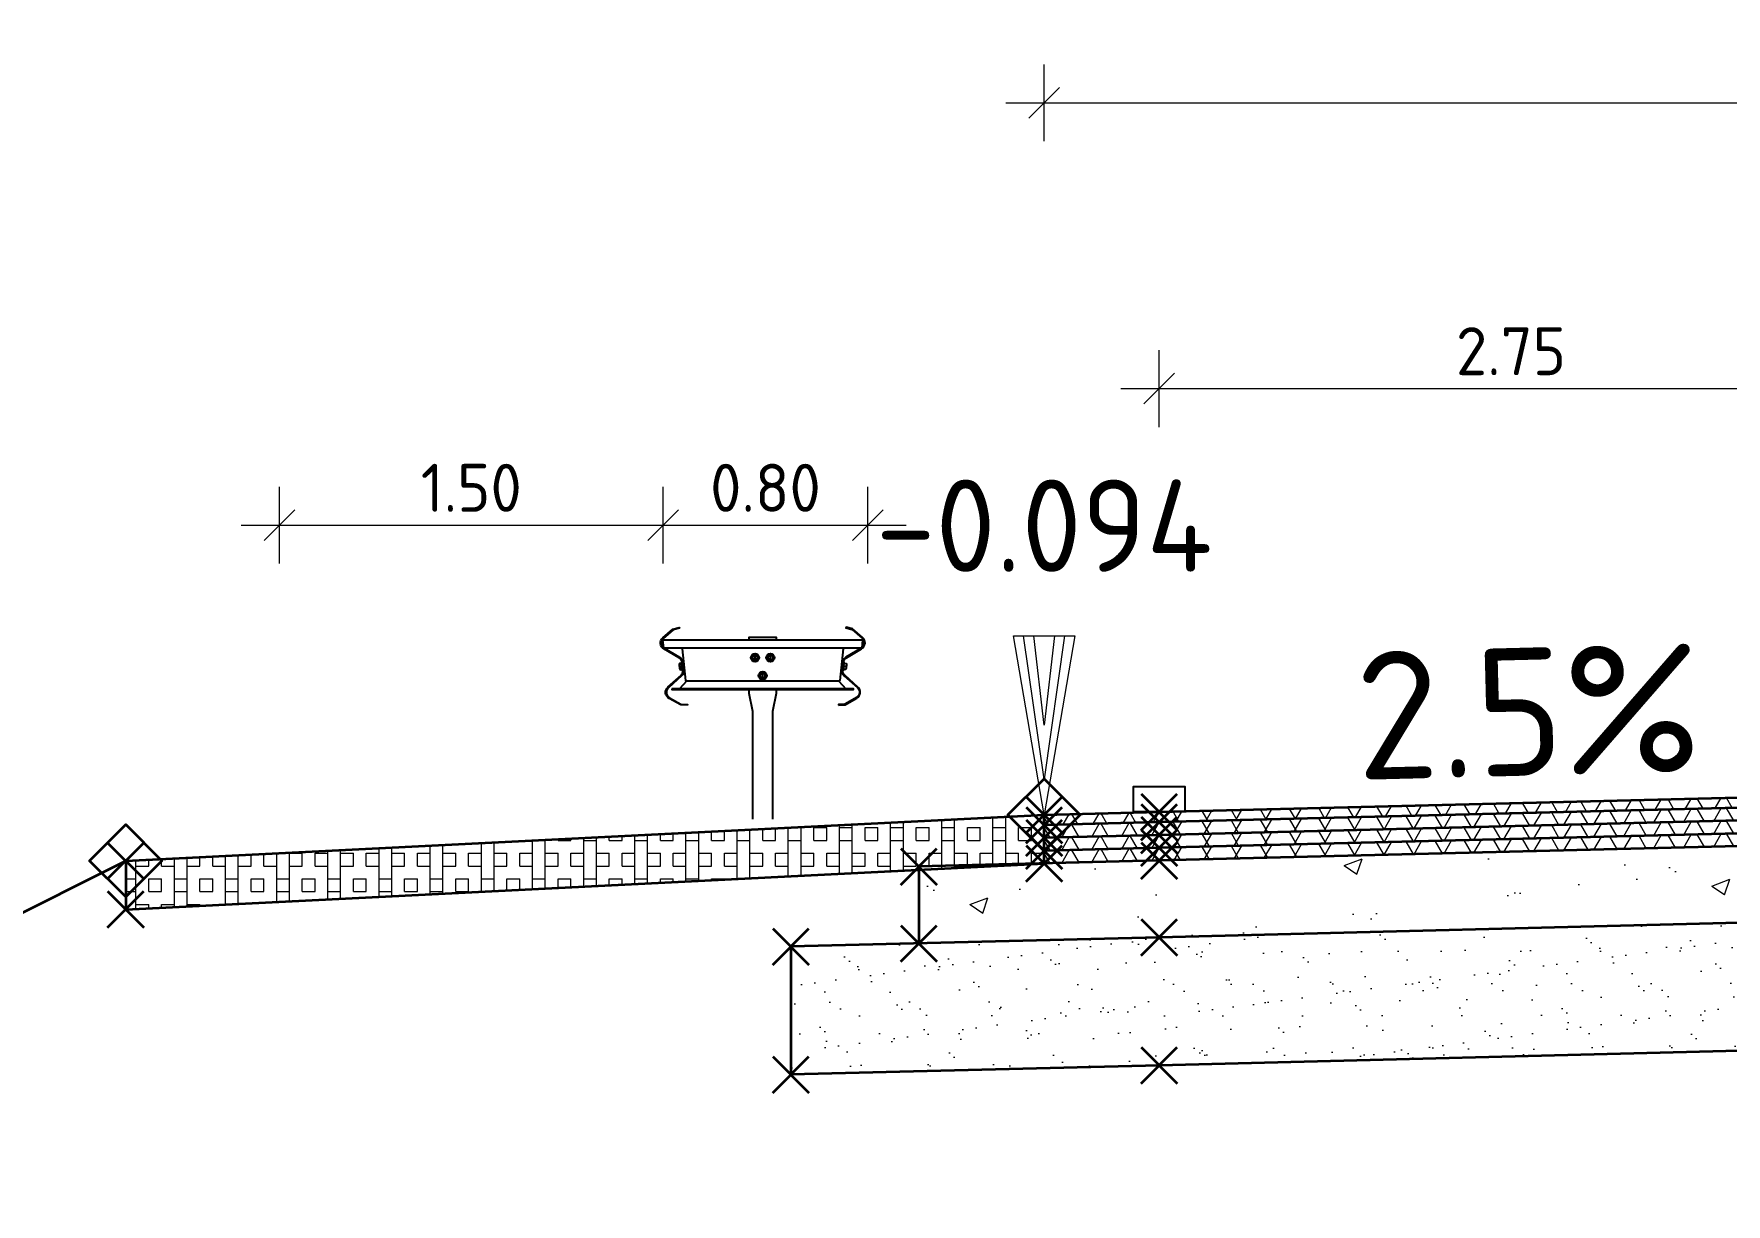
# Model space of a CAD drawing. Extents: x 85476 to 87050, y 436805 to 437377.
# Drawn here: x 86807.34 to 86813.96, y 436878.39 to 436882.97 of the extents above; entities that cross this region are included whole.
import ezdxf

# ---------------------------------------------------------------- set-up
doc = ezdxf.new("R2010")
doc.units = 0
doc.linetypes.add('CENTRE', pattern=[50, 31.25, -6.25, 6.25, -6.25])
doc.layers.add('C3D-ASSEMBLY_LINK', color=7, linetype='Continuous', lineweight=35, plot=False)
doc.layers.add('C3D-ASSEMBLY_MARKER', color=7, linetype='Continuous', lineweight=35, plot=False)
for name, color, linetype, lineweight in [('N-WE-BV-GELEIDECONSTRUCTIE_GELEIDERAIL-SD', 210, 'Continuous', 25), ('N-WE-VH-KANTVERHARDING-T18', 7, 'Continuous', 18), ('N-WE-VH-VERHARDING_ASFALT_DEKLAAG-A', 252, 'Continuous', 18), ('N-WE-VH-VERHARDING_ASFALT_ONDERLAAG-A', 252, 'Continuous', 18), ('N-WE-VH-VERHARDING_ASFALT_TUSSENLAAG-A', 252, 'Continuous', 18), ('N-WE-VH-VERHARDING_FUNDERING_GRANULAAT-A', 252, 'Continuous', 18), ('N-WE-VH-VERHARDING_FUNDERING_ZAND-A', 252, 'Continuous', 18), ('N-WE-VH-VERHARDING_GRASBETONSTEEN-A', 72, 'Continuous', 18), ('N-WE-VW-MARKERING-SD', 7, 'Continuous', 25), ('X-XX-AL-T25', 7, 'Continuous', 25)]:
    doc.layers.add(name, color=color, linetype=linetype, lineweight=lineweight)
doc.styles.add('NLCS-ISO', font='NLCS-ISO.ttf')
doc.styles.add('NLCS-ISO Standaard', font='NLCS-ISO.ttf')
doc.dimstyles.new('NLCS-T25-Pijl', dxfattribs={"dimtxt": 2.5, "dimasz": 1.6, "dimexe": 2, "dimexo": 0, "dimgap": 0.7, "dimtad": 1, "dimlfac": -1, "dimzin": 0, "dimdsep": 46, "dimtxsty": 'NLCS-ISO Standaard', "dimblk": 'Pijl', "dimcen": 0, "dimdle": 2, "dimclrd": 256, "dimclre": 256, "dimclrt": 256, "dimazin": 0, "dimtfac": 1, "dimtofl": 0, "dimtmove": 0, "dimatfit": 3, "dimldrblk": 'Pijl', "dimfxl": 2, "dimfxlon": 1, "dimtolj": 1, "dimtzin": 0, "dimlwd": 18, "dimlwe": 18, "dimarcsym": 0})

# ---------------------------------------------------------------- blocks, each defined once
blk = doc.blocks.new('_Oblique')
at = {"color": 0, "linetype": 'ByBlock', "lineweight": -2}
blk.add_line((-0.5, -0.5), (0.5, 0.5), dxfattribs=at)
blk = doc.blocks.new('*D6')
at = {"lineweight": 18, "transparency": 16777216}
for p, q in [((86811.744, 436881.4315), (86811.744, 436881.7315)), ((86814.494, 436881.4315), (86814.494, 436881.7315)), ((86811.594, 436881.5815), (86814.644, 436881.5815))]:
    blk.add_line(p, q, dxfattribs=at)
at = {"layer": 'Defpoints', "color": 0, "transparency": 16777216}
for p in [(86814.494, 436881.5815), (86814.494, 436880.0378), (86811.744, 436879.9653)]:
    blk.add_point(p, dxfattribs=at)
at = {"lineweight": 18, "transparency": 16777216, "xscale": 0.12, "yscale": 0.12, "zscale": 0.12, "rotation": 180}
blk.add_blockref('_Oblique', (86811.744, 436881.5815), dxfattribs=at)
at = {"lineweight": 18, "transparency": 16777216, "xscale": 0.12, "yscale": 0.12, "zscale": 0.12}
blk.add_blockref('_Oblique', (86814.494, 436881.5815), dxfattribs=at)
at = {"transparency": 16777216, "insert": (86813.119, 436881.7278), "char_height": 0.1875, "attachment_point": 5, "style": 'NLCS-ISO Standaard'}
blk.add_mtext('\\A1;2.75', dxfattribs=at)
blk = doc.blocks.new('Pijl')
h = blk.add_hatch(color=256)
h.paths.add_polyline_path([(0, 0), (-1.75, 0.352), (-1.75, 0)])
h.paths.add_polyline_path([(-1.75, 0), (-1.75, -0.352), (0, 0)])
for p, q in [((-1.902, 0), (0, 0)), ((0, 0), (-1.75, 0.352)), ((-1.75, 0.352), (-1.75, -0.352)), ((0, 0), (-1.75, -0.352))]:
    blk.add_line(p, q)
blk = doc.blocks.new('*D9')
at = {"lineweight": 18, "transparency": 16777216}
for p, q in [((86811.294, 436882.5485), (86811.294, 436882.8485)), ((86818.794, 436882.5485), (86818.794, 436882.8485)), ((86811.144, 436882.6985), (86818.944, 436882.6985))]:
    blk.add_line(p, q, dxfattribs=at)
at = {"layer": 'Defpoints', "color": 0, "transparency": 16777216}
for p in [(86818.794, 436882.6985), (86811.294, 436879.916), (86818.794, 436879.916)]:
    blk.add_point(p, dxfattribs=at)
at = {"lineweight": 18, "transparency": 16777216, "xscale": 0.12, "yscale": 0.12, "zscale": 0.12, "rotation": 180}
blk.add_blockref('_Oblique', (86811.294, 436882.6985), dxfattribs=at)
at = {"lineweight": 18, "transparency": 16777216, "xscale": 0.12, "yscale": 0.12, "zscale": 0.12}
blk.add_blockref('_Oblique', (86818.794, 436882.6985), dxfattribs=at)
at = {"transparency": 16777216, "insert": (86815.044, 436882.8447), "char_height": 0.1875, "attachment_point": 5, "style": 'NLCS-ISO Standaard'}
blk.add_mtext('\\A1;7.50', dxfattribs=at)
blk = doc.blocks.new('*D12')
at = {"lineweight": 18, "transparency": 16777216}
for p, q in [((86809.8048, 436880.8978), (86809.8048, 436881.1978)), ((86810.6048, 436880.8978), (86810.6048, 436881.1978)), ((86809.6548, 436881.0478), (86810.7548, 436881.0478))]:
    blk.add_line(p, q, dxfattribs=at)
at = {"layer": 'Defpoints', "color": 0, "transparency": 16777216}
for p in [(86810.6048, 436881.0478), (86809.8048, 436880.6037), (86810.6048, 436880.6037)]:
    blk.add_point(p, dxfattribs=at)
at = {"lineweight": 18, "transparency": 16777216, "xscale": 0.12, "yscale": 0.12, "zscale": 0.12, "rotation": 180}
blk.add_blockref('_Oblique', (86809.8048, 436881.0478), dxfattribs=at)
at = {"lineweight": 18, "transparency": 16777216, "xscale": 0.12, "yscale": 0.12, "zscale": 0.12}
blk.add_blockref('_Oblique', (86810.6048, 436881.0478), dxfattribs=at)
at = {"transparency": 16777216, "insert": (86810.2048, 436881.194), "char_height": 0.1875, "attachment_point": 5, "style": 'NLCS-ISO Standaard'}
blk.add_mtext('\\A1;0.80', dxfattribs=at)
blk = doc.blocks.new('*D13')
at = {"lineweight": 18, "transparency": 16777216}
for p, q in [((86808.3048, 436880.8978), (86808.3048, 436881.1978)), ((86809.8048, 436880.8978), (86809.8048, 436881.1978)), ((86808.1548, 436881.0478), (86809.9548, 436881.0478))]:
    blk.add_line(p, q, dxfattribs=at)
at = {"layer": 'Defpoints', "color": 0, "transparency": 16777216}
for p in [(86809.8048, 436881.0478), (86808.3048, 436880.6037), (86809.8048, 436880.6037)]:
    blk.add_point(p, dxfattribs=at)
at = {"lineweight": 18, "transparency": 16777216, "xscale": 0.12, "yscale": 0.12, "zscale": 0.12, "rotation": 180}
blk.add_blockref('_Oblique', (86808.3048, 436881.0478), dxfattribs=at)
at = {"lineweight": 18, "transparency": 16777216, "xscale": 0.12, "yscale": 0.12, "zscale": 0.12}
blk.add_blockref('_Oblique', (86809.8048, 436881.0478), dxfattribs=at)
at = {"transparency": 16777216, "insert": (86809.0548, 436881.194), "char_height": 0.1875, "attachment_point": 5, "style": 'NLCS-ISO Standaard'}
blk.add_mtext('\\A1;1.50', dxfattribs=at)
blk = doc.blocks.new('SBV-GELEIDERAIL_80-SO')
at = {"linetype": 'CENTRE'}
blk.add_line((-0.3666, 0.701), (-0.2578, 0.701), dxfattribs=at)
for p, q in [((-0.0919, 0.701), (0.1002, 0.701)), ((-0.036, 0.631), (-0.042, 0.631)), ((-0.033, 0.631), (-0.027, 0.631)), ((-0.03, 0.637), (-0.03, 0.643)), ((-0.03, 0.628), (-0.03, 0.634)), ((-0.03, 0.625), (-0.03, 0.619)), ((-0.024, 0.631), (-0.018, 0.631)), ((0.027, 0.631), (0.033, 0.631)), ((0.03, 0.637), (0.03, 0.643)), ((0.03, 0.628), (0.03, 0.634)), ((0.03, 0.625), (0.03, 0.619)), ((0.036, 0.631), (0.042, 0.631)), ((0.042, 0.631), (0.036, 0.631)), ((0.2982, 0.539), (-0.2985, 0.539)), ((-0.006, 0.561), (-0.012, 0.561)), ((-0.003, 0.561), (0.003, 0.561)), ((0, 0.567), (0, 0.573)), ((0, 0.558), (0, 0.564)), ((0, 0.555), (0, 0.549)), ((0.006, 0.561), (0.012, 0.561))]:
    blk.add_line(p, q)
at = {"linetype": 'Continuous'}
for p, q in [((-0.3267, 0.6025), (-0.3254, 0.5895)), ((-0.3241, 0.5962), (-0.3161, 0.597)), ((-0.042, 0.631), (-0.036, 0.631)), ((-0.036, 0.631), (-0.042, 0.631)), ((-0.033, 0.631), (-0.027, 0.631)), ((-0.03, 0.637), (-0.03, 0.643)), ((-0.03, 0.628), (-0.03, 0.634)), ((-0.03, 0.625), (-0.03, 0.619)), ((0.024, 0.631), (0.018, 0.631)), ((0.027, 0.631), (0.033, 0.631)), ((0.03, 0.637), (0.03, 0.643)), ((0.03, 0.628), (0.03, 0.634)), ((0.03, 0.625), (0.03, 0.619)), ((0.036, 0.631), (0.042, 0.631)), ((0.3248, 0.5966), (0.3168, 0.5974)), ((0.3275, 0.6029), (0.3261, 0.5899)), ((-0.006, 0.561), (-0.012, 0.561)), ((-0.003, 0.561), (0.003, 0.561)), ((0, 0.567), (0, 0.573)), ((0, 0.558), (0, 0.564)), ((0, 0.555), (0, 0.549)), ((0.006, 0.561), (0.012, 0.561))]:
    blk.add_line(p, q, dxfattribs=at)
for points in [[(-0.2946, 0.4455), (-0.3204, 0.4468), (-0.3659, 0.4721, -0.514108), (-0.3708, 0.5157), (-0.3194, 0.5621, 0.239861), (-0.3116, 0.5824), (-0.3147, 0.6123, 0.239861), (-0.3265, 0.6305), (-0.3865, 0.6652, -0.514108), (-0.3907, 0.7089), (-0.3516, 0.7431), (-0.3266, 0.7497), (-0.3258, 0.7468), (-0.3501, 0.7404), (-0.3888, 0.7067, 0.514108), (-0.385, 0.6678), (-0.325, 0.6331, -0.239861), (-0.3117, 0.6126), (-0.3086, 0.5827, -0.239861), (-0.3173, 0.5599), (-0.3688, 0.5135, 0.514108), (-0.3644, 0.4747), (-0.3196, 0.4497), (-0.2945, 0.4485)], [(0.2966, 0.4458), (0.3224, 0.4473), (0.3676, 0.473, 0.514108), (0.3722, 0.5166), (0.3204, 0.5626, -0.239861), (0.3124, 0.5829), (0.3153, 0.6127, -0.239861), (0.327, 0.6311), (0.3867, 0.6663, 0.514108), (0.3906, 0.71), (0.3512, 0.7439), (0.3261, 0.7503), (0.3254, 0.7474), (0.3497, 0.7412), (0.3886, 0.7077, -0.514108), (0.3852, 0.6688), (0.3255, 0.6337, 0.239861), (0.3123, 0.613), (0.3094, 0.5832, 0.239861), (0.3184, 0.5604), (0.3702, 0.5144, -0.514108), (0.3661, 0.4756), (0.3215, 0.4502), (0.2964, 0.4488)]]:
    blk.add_lwpolyline(points, format="xyb", close=True)
for points in [[(0.39, 0.701), (0.387, 0.669), (-0.387, 0.669), (-0.39, 0.701)], [(-0.355, 0.51), (-0.355, 0.507), (0.355, 0.507), (0.355, 0.51)]]:
    blk.add_lwpolyline(points, close=True)
for points in [[(-0.3115, 0.669, -0.414214), (-0.3145, 0.666), (-0.3015, 0.542, -0.414214), (-0.2985, 0.539), (-0.3252, 0.51)], [(0.3115, 0.669, 0.414214), (0.3145, 0.666), (0.3015, 0.542, 0.445229), (0.2982, 0.539), (0.3252, 0.51)]]:
    blk.add_lwpolyline(points, format="xyb")
for points in [[(-0.0525, 0.701), (-0.0525, 0.711), (0.0525, 0.711), (0.0525, 0.701)], [(-0.0382, 0), (-0.038, 0.001), (-0.038, 0.421), (-0.0525, 0.491), (-0.0525, 0.51)], [(0.0525, 0.51), (0.0525, 0.491), (0.038, 0.421), (0.038, 0.001), (0.0382, 0)]]:
    blk.add_lwpolyline(points, dxfattribs=at)
for points in [[(-0.3174, 0.609), (-0.3253, 0.6081, 0.335562), (-0.3241, 0.5962, 0.335562), (-0.3228, 0.5843), (-0.3149, 0.5851), (-0.3174, 0.609)], [(0.3181, 0.6094), (0.3261, 0.6086, -0.335562), (0.3248, 0.5966, -0.335562), (0.3236, 0.5847), (0.3156, 0.5855), (0.3181, 0.6094)]]:
    blk.add_lwpolyline(points, format="xyb", dxfattribs=at)
for points in [[(-0.3148, 0.6133), (-0.3115, 0.5814), (-0.3144, 0.5811), (-0.3178, 0.6129)], [(-0.0369, 0.643), (-0.0438, 0.631), (-0.0369, 0.619), (-0.0231, 0.619), (-0.0161, 0.631), (-0.0231, 0.643)], [(0.0231, 0.643), (0.0162, 0.631), (0.0231, 0.619), (0.0369, 0.619), (0.0439, 0.631), (0.0369, 0.643)], [(0.3155, 0.6137), (0.3122, 0.5819), (0.3152, 0.5816), (0.3185, 0.6134)], [(-0.0069, 0.573), (-0.0138, 0.561), (-0.0069, 0.549), (0.0069, 0.549), (0.0139, 0.561), (0.0069, 0.573)]]:
    blk.add_lwpolyline(points, close=True, dxfattribs=at)
for centre, radius in [((-0.03, 0.631), 0.016), ((-0.03, 0.631), 0.009), ((0.03, 0.631), 0.016), ((0.03, 0.631), 0.009), ((0, 0.561), 0.016), ((0, 0.561), 0.009)]:
    blk.add_circle(centre, radius, dxfattribs=at)
blk = doc.blocks.new('SVW-MARKERING_020-SO')
blk.add_lwpolyline([(-0.1, 0), (-0.1, 0.1), (0.1, 0.1), (0.1, 0)], close=True)
blk = doc.blocks.new('SVH-KANTVERHARDING-SOD')
at = {"color": 0}
for p, q in [((-0.6, 3.5), (0.6, 3.5)), ((0, 0), (-0.6, 3.5)), ((-0.4, 3.5), (0.4, 3.5)), ((0, 0.7), (-0.4, 3.5)), ((-0.2, 3.5), (0.2, 3.5)), ((0, 1.75), (-0.2, 3.5)), ((0.6, 3.5), (0, 0)), ((0.4, 3.5), (0, 0.7)), ((0.2, 3.5), (0, 1.75))]:
    blk.add_line(p, q, dxfattribs=at)

msp = doc.modelspace()

# ---------------------------------------------------------------- hatches: boundary and pattern name
at = {"layer": 'N-WE-VH-VERHARDING_ASFALT_DEKLAAG-A', "linetype": 'Continuous', "lineweight": 18}
h = msp.add_hatch(dxfattribs=at)
h.set_pattern_fill('AVH-ASFALT', color=252, scale=0.1, style=0, pattern_type=2)
h.set_pattern_definition([(60, (86814.64398, 436879.99966), (-0.0866025, 0.05), []), (120, (86814.64398, 436879.99966), (-0.0866025, -0.05), [])])
h.paths.add_polyline_path([(86814.644, 436879.9997), (86811.744, 436879.9272), (86811.744, 436879.8871), (86814.644, 436879.9596)])
h = msp.add_hatch(dxfattribs=at)
h.set_pattern_fill('AVH-ASFALT', color=252, scale=0.1, style=0, pattern_type=2)
h.set_pattern_definition([(60, (86811.74398, 436879.92716), (-0.086603, 0.05), []), (120, (86811.74398, 436879.92716), (-0.086603, -0.05), [])])
h.paths.add_polyline_path([(86811.744, 436879.9272), (86811.294, 436879.9159), (86811.294, 436879.8759), (86811.744, 436879.8871)])
at = {"layer": 'N-WE-VH-VERHARDING_ASFALT_ONDERLAAG-A', "linetype": 'Continuous', "lineweight": 18}
h = msp.add_hatch(dxfattribs=at)
h.set_pattern_fill('AVH-ASFALT', color=252, scale=0.1, style=0, pattern_type=2)
h.set_pattern_definition([(60, (86814.64398, 436879.85961), (-0.0866025, 0.05), []), (120, (86814.64398, 436879.85961), (-0.0866025, -0.05), [])])
h.paths.add_polyline_path([(86814.644, 436879.8596), (86811.744, 436879.7871), (86811.744, 436879.7371), (86814.644, 436879.8096)])
h = msp.add_hatch(dxfattribs=at)
h.set_pattern_fill('AVH-ASFALT', color=252, scale=0.1, style=0, pattern_type=2)
h.set_pattern_definition([(60, (86811.74398, 436879.78711), (-0.086603, 0.05), []), (120, (86811.74398, 436879.78711), (-0.086603, -0.05), [])])
h.paths.add_polyline_path([(86811.744, 436879.7871), (86811.294, 436879.7759), (86811.294, 436879.7258), (86811.744, 436879.7371)])
at = {"layer": 'N-WE-VH-VERHARDING_ASFALT_TUSSENLAAG-A', "linetype": 'Continuous', "lineweight": 18}
h = msp.add_hatch(dxfattribs=at)
h.set_pattern_fill('AVH-ASFALT', color=252, scale=0.1, style=0, pattern_type=2)
h.set_pattern_definition([(60, (86814.64398, 436879.95964), (-0.0866025, 0.05), []), (120, (86814.64398, 436879.95964), (-0.0866025, -0.05), [])])
h.paths.add_polyline_path([(86814.644, 436879.9596), (86811.744, 436879.8871), (86811.744, 436879.8371), (86814.644, 436879.9096)])
h = msp.add_hatch(dxfattribs=at)
h.set_pattern_fill('AVH-ASFALT', color=252, scale=0.1, style=0, pattern_type=2)
h.set_pattern_definition([(60, (86811.74398, 436879.88714), (-0.086603, 0.05), []), (120, (86811.74398, 436879.88714), (-0.086603, -0.05), [])])
h.paths.add_polyline_path([(86811.744, 436879.8871), (86811.294, 436879.8759), (86811.294, 436879.8259), (86811.744, 436879.8371)])
h = msp.add_hatch(dxfattribs=at)
h.set_pattern_fill('AVH-ASFALT', color=252, scale=0.1, style=0, pattern_type=2)
h.set_pattern_definition([(60, (86814.64398, 436879.90963), (-0.0866025, 0.05), []), (120, (86814.64398, 436879.90963), (-0.0866025, -0.05), [])])
h.paths.add_polyline_path([(86814.644, 436879.9096), (86811.744, 436879.8371), (86811.744, 436879.7871), (86814.644, 436879.8596)])
h = msp.add_hatch(dxfattribs=at)
h.set_pattern_fill('AVH-ASFALT', color=252, scale=0.1, style=0, pattern_type=2)
h.set_pattern_definition([(60, (86811.74398, 436879.83713), (-0.086603, 0.05), []), (120, (86811.74398, 436879.83713), (-0.086603, -0.05), [])])
h.paths.add_polyline_path([(86811.744, 436879.8371), (86811.294, 436879.8259), (86811.294, 436879.7759), (86811.744, 436879.7871)])
at = {"layer": 'N-WE-VH-VERHARDING_FUNDERING_GRANULAAT-A', "linetype": 'Continuous', "lineweight": 18}
h = msp.add_hatch(dxfattribs=at)
h.set_pattern_fill('AVH-FUNDERING_GRANULAAT_MENG_01', color=252, scale=0.1, style=0, pattern_type=2)
h.set_pattern_definition([(50, (86814.644, 436879.8096), (0.71726, -0.06275), [0.075, -0.825]), (355, (86814.644, 436879.8096), (-0.13875, 0.7522), [0.06, -0.66]), (100.451, (86814.70375, 436879.8044), (0.57851, 0.68944), [0.06374, -0.70114]), (46.184, (86814.644, 436880.0096), (1.06724, -0.16552), [0.1125, -1.2375]), (96.636, (86814.7329, 436879.9958), (0.93466, 0.97412), [0.0956, -1.0517]), (351.184, (86814.644, 436880.0096), (0.93466, 0.9741), [0.09, -0.99]), (21, (86814.744, 436879.9596), (0.59691, -0.40262), [0.075, -0.825]), (326, (86814.744, 436879.9596), (0.24332, 0.72515), [0.06, -0.66]), (71.451, (86814.7937, 436879.92604), (0.84022, 0.32253), [0.06374, -0.70114]), (37.5, (86814.64398, 436879.8096), (0.01216, 0.332894), [0, -0.652, 0, -0.67, 0, -0.6625]), (7.5, (86814.64398, 436879.8096), (0.26307, 0.39441), [0, -0.382, 0, -0.637, 0, -0.2525]), (327.5, (86814.42098, 436879.8096), (0.533822, -0.022555), [0, -0.25, 0, -0.78, 0, -1.035]), (317.5, (86814.321, 436879.8096), (0.58319, 0.100105), [0, -0.325, 0, -0.518, 0, -0.735])])
h.paths.add_polyline_path([(86814.644, 436879.8096), (86811.744, 436879.7371), (86811.744, 436879.437), (86814.644, 436879.5095)])
h = msp.add_hatch(dxfattribs=at)
h.set_pattern_fill('AVH-FUNDERING_GRANULAAT_MENG_01', color=252, scale=0.1, style=0, pattern_type=2)
h.set_pattern_definition([(50, (86811.744, 436879.7371), (0.71726, -0.06275), [0.075, -0.825]), (355, (86811.744, 436879.7371), (-0.13875, 0.7522), [0.06, -0.66]), (100.45, (86811.80375, 436879.7319), (0.5785, 0.68944), [0.06374, -0.70114]), (46.18, (86811.744, 436879.9371), (1.06724, -0.1655), [0.1125, -1.2375]), (96.64, (86811.8329, 436879.9233), (0.9347, 0.9741), [0.0956, -1.0517]), (351.18, (86811.744, 436879.9371), (0.9347, 0.9741), [0.09, -0.99]), (21, (86811.844, 436879.8871), (0.5969, -0.40262), [0.075, -0.825]), (326, (86811.844, 436879.8871), (0.2433, 0.72515), [0.06, -0.66]), (71.45, (86811.8937, 436879.85354), (0.84022, 0.32253), [0.06374, -0.70114]), (37.5, (86811.74398, 436879.7371), (0.01216, 0.332894), [0, -0.652, 0, -0.67, 0, -0.6625]), (7.5, (86811.74398, 436879.7371), (0.26307, 0.39441), [0, -0.382, 0, -0.637, 0, -0.2525]), (327.5, (86811.52098, 436879.7371), (0.53382, -0.022555), [0, -0.25, 0, -0.78, 0, -1.035]), (317.5, (86811.421, 436879.7371), (0.5832, 0.1001), [0, -0.325, 0, -0.518, 0, -0.735])])
h.paths.add_polyline_path([(86811.744, 436879.7371), (86810.804, 436879.7136), (86810.804, 436879.4135), (86811.744, 436879.437)])
at = {"layer": 'N-WE-VH-VERHARDING_FUNDERING_ZAND-A', "linetype": 'Continuous', "lineweight": 18}
h = msp.add_hatch(dxfattribs=at)
h.set_pattern_fill('AVH-FUNDERING_ZAND', color=252, scale=0.1, style=0, pattern_type=2)
h.set_pattern_definition([(37.5, (86814.64398, 436879.5095), (-0.006299, 0.192682), [0, -0.152, 0, -0.17, 0, -0.1625]), (7.5, (86814.64398, 436879.5095), (0.176978, 0.282215), [0, -0.082, 0, -0.137, 0, -0.0525]), (327.5, (86814.52098, 436879.5095), (0.311414, 0.000566), [0, -0.05, 0, -0.18, 0, -0.235]), (317.5, (86814.52098, 436879.5095), (0.300613, 0.087768), [0, -0.025, 0, -0.118, 0, -0.135])])
h.paths.add_polyline_path([(86814.644, 436879.5095), (86811.744, 436879.437), (86811.744, 436878.9368), (86814.644, 436879.0093)])
h = msp.add_hatch(dxfattribs=at)
h.set_pattern_fill('AVH-FUNDERING_ZAND', color=252, scale=0.1, style=0, pattern_type=2)
h.set_pattern_definition([(37.5, (86811.74398, 436879.437), (-0.0063, 0.192682), [0, -0.152, 0, -0.17, 0, -0.1625]), (7.5, (86811.74398, 436879.437), (0.176978, 0.282215), [0, -0.082, 0, -0.137, 0, -0.0525]), (327.5, (86811.62098, 436879.437), (0.311414, 0.000566), [0, -0.05, 0, -0.18, 0, -0.235]), (317.5, (86811.62098, 436879.437), (0.300613, 0.08777), [0, -0.025, 0, -0.118, 0, -0.135])])
h.paths.add_polyline_path([(86811.744, 436879.437), (86810.304, 436879.401), (86810.304, 436878.9008), (86811.744, 436878.9368)])
at = {"layer": 'N-WE-VH-VERHARDING_GRASBETONSTEEN-A', "linetype": 'Continuous', "lineweight": 18}
h = msp.add_hatch(dxfattribs=at)
h.set_pattern_fill('AVH-GRASBETONSTEEN_01', color=72, scale=0.1, style=0, pattern_type=2)
h.set_pattern_definition([(90, (86811.29398, 436879.9159), (-0.2, 1e-17), []), (90, (86811.34398, 436879.9159), (-0.2, 1e-17), []), (0, (86811.29398, 436879.9159), (0, 0.2), [-0.05, 0.05]), (0, (86811.29398, 436879.9659), (0, 0.2), [-0.05, 0.05]), (0, (86811.29398, 436880.0159), (0, 0.2), [0.05, -0.05]), (0, (86811.29398, 436880.0659), (0, 0.2), [0.05, -0.05]), (90, (86811.39398, 436879.9159), (-0.2, 1e-17), [0.05, -0.05]), (90, (86811.44398, 436879.9159), (-0.2, 1e-17), [0.05, -0.05])])
h.paths.add_polyline_path([(86811.294, 436879.9159), (86807.704, 436879.7364), (86807.704, 436879.5464), (86811.294, 436879.7259)])

# ---------------------------------------------------------------- linework, layer by layer
at = {"layer": 'C3D-ASSEMBLY_LINK', "color": 7, "linetype": 'Continuous', "lineweight": 35}
for p, q in [((86811.744, 436879.9272), (86814.644, 436879.9997)), ((86811.294, 436879.9159), (86811.744, 436879.9272)), ((86814.644, 436879.9596), (86811.744, 436879.8871)), ((86807.704, 436879.7364), (86811.294, 436879.9159)), ((86811.294, 436879.7258), (86811.294, 436879.9159)), ((86811.744, 436879.8871), (86811.294, 436879.8759)), ((86814.644, 436879.9096), (86811.744, 436879.8371)), ((86814.644, 436879.8596), (86811.744, 436879.7871)), ((86811.744, 436879.8371), (86811.294, 436879.8259)), ((86811.744, 436879.7871), (86811.294, 436879.7759)), ((86814.644, 436879.8096), (86811.744, 436879.7371)), ((86805.0207, 436878.3948), (86807.704, 436879.7364)), ((86807.704, 436879.7364), (86807.704, 436879.5464)), ((86807.704, 436879.5464), (86811.294, 436879.7259)), ((86811.744, 436879.7371), (86810.804, 436879.7136)), ((86810.804, 436879.7136), (86810.804, 436879.4135)), ((86814.644, 436879.5095), (86811.744, 436879.437)), ((86811.744, 436879.437), (86810.304, 436879.401)), ((86810.304, 436879.401), (86810.304, 436878.9008)), ((86814.644, 436879.0093), (86811.744, 436878.9368)), ((86811.744, 436878.9368), (86810.304, 436878.9008))]:
    msp.add_line(p, q, dxfattribs=at)
at = {"layer": 'C3D-ASSEMBLY_MARKER', "color": 251, "linetype": 'Continuous', "lineweight": 35}
for p, q in [((86811.2233, 436879.8452), (86811.3647, 436879.9866)), ((86811.2233, 436879.9866), (86811.3647, 436879.8452)), ((86811.6733, 436879.8564), (86811.8147, 436879.9979)), ((86811.6733, 436879.9979), (86811.8147, 436879.8564)), ((86811.2233, 436879.8052), (86811.3647, 436879.9466)), ((86811.2233, 436879.9466), (86811.3647, 436879.8052)), ((86811.6733, 436879.8164), (86811.8147, 436879.9579)), ((86811.6733, 436879.9579), (86811.8147, 436879.8164)), ((86811.6733, 436879.8164), (86811.8147, 436879.9579)), ((86811.6733, 436879.9579), (86811.8147, 436879.8164)), ((86811.2233, 436879.7552), (86811.3647, 436879.8966)), ((86811.2233, 436879.8966), (86811.3647, 436879.7552)), ((86811.6733, 436879.7664), (86811.8147, 436879.9078)), ((86811.6733, 436879.9078), (86811.8147, 436879.7664)), ((86811.6733, 436879.7664), (86811.8147, 436879.9078)), ((86811.6733, 436879.9078), (86811.8147, 436879.7664)), ((86811.6733, 436879.7164), (86811.8147, 436879.8578)), ((86811.6733, 436879.8578), (86811.8147, 436879.7164)), ((86811.6733, 436879.7164), (86811.8147, 436879.8578)), ((86811.6733, 436879.8578), (86811.8147, 436879.7164)), ((86811.2233, 436879.7052), (86811.3647, 436879.8466)), ((86811.2233, 436879.8466), (86811.3647, 436879.7052)), ((86811.2233, 436879.6551), (86811.3647, 436879.7966)), ((86811.2233, 436879.7966), (86811.3647, 436879.6551)), ((86811.2233, 436879.6552), (86811.3647, 436879.7966)), ((86811.2233, 436879.7966), (86811.3647, 436879.6552)), ((86811.6733, 436879.6664), (86811.8147, 436879.8078)), ((86811.6733, 436879.8078), (86811.8147, 436879.6664)), ((86811.6733, 436879.6664), (86811.8147, 436879.8078)), ((86811.6733, 436879.8078), (86811.8147, 436879.6664)), ((86810.7333, 436879.6429), (86810.8747, 436879.7843)), ((86810.7333, 436879.7843), (86810.8747, 436879.6429)), ((86807.6333, 436879.4757), (86807.7747, 436879.6171)), ((86807.6333, 436879.6171), (86807.7747, 436879.4757)), ((86810.2333, 436879.3303), (86810.3747, 436879.4717)), ((86810.2333, 436879.4717), (86810.3747, 436879.3303)), ((86810.7333, 436879.3428), (86810.8747, 436879.4842)), ((86810.7333, 436879.4842), (86810.8747, 436879.3428)), ((86811.6733, 436879.3663), (86811.8147, 436879.5077)), ((86811.6733, 436879.5077), (86811.8147, 436879.3663)), ((86811.6733, 436879.3663), (86811.8147, 436879.5077)), ((86811.6733, 436879.5077), (86811.8147, 436879.3663)), ((86811.6733, 436878.8661), (86811.8147, 436879.0076)), ((86811.6733, 436879.0076), (86811.8147, 436878.8661)), ((86811.6733, 436878.8661), (86811.8147, 436879.0076)), ((86811.6733, 436879.0076), (86811.8147, 436878.8661)), ((86810.2333, 436878.8301), (86810.3747, 436878.9716)), ((86810.2333, 436878.9716), (86810.3747, 436878.8301))]:
    msp.add_line(p, q, dxfattribs=at)
at = {"layer": 'C3D-ASSEMBLY_MARKER', "color": 10, "linetype": 'Continuous', "lineweight": 35}
for p, q in [((86807.6333, 436879.6657), (86807.7747, 436879.8071)), ((86807.6333, 436879.8071), (86807.7747, 436879.6657))]:
    msp.add_line(p, q, dxfattribs=at)
at = {"layer": 'C3D-ASSEMBLY_MARKER', "color": 6, "linetype": 'Continuous', "lineweight": 35}
for points in [[(86811.294, 436879.7745), (86811.1526, 436879.9159), (86811.294, 436880.0573), (86811.4354, 436879.9159), (86811.294, 436879.7745)], [(86807.704, 436879.595), (86807.5626, 436879.7364), (86807.704, 436879.8778), (86807.8454, 436879.7364), (86807.704, 436879.595)]]:
    msp.add_lwpolyline(points, dxfattribs=at)

# ---------------------------------------------------------------- block references
at = {"layer": 'N-WE-BV-GELEIDECONSTRUCTIE_GELEIDERAIL-SD', "color": 210, "linetype": 'Continuous', "lineweight": 25}
msp.add_blockref('SBV-GELEIDERAIL_80-SO', (86810.194, 436879.8989), dxfattribs=at)
at = {"layer": 'N-WE-VH-KANTVERHARDING-T18', "color": 7, "linetype": 'Continuous', "lineweight": 18, "xscale": 0.2000000000133046, "yscale": 0.2000000000133046, "zscale": 0.2000000000133046}
msp.add_blockref('SVH-KANTVERHARDING-SOD', (86811.294, 436879.9159), dxfattribs=at)
at = {"layer": 'N-WE-VW-MARKERING-SD', "color": 7, "linetype": 'Continuous', "lineweight": 25}
msp.add_blockref('SVW-MARKERING_020-SO', (86811.744, 436879.9272), dxfattribs=at)

# ---------------------------------------------------------------- texts
at = {"layer": 'N-WE-VH-KANTVERHARDING-T18', "color": 7, "linetype": 'Continuous', "lineweight": 18, "insert": (86811.294, 436880.8659), "char_height": 0.36, "attachment_point": 8, "style": 'NLCS-ISO'}
msp.add_mtext('{\\C256;-0.094}', dxfattribs=at)
at = {"layer": 'X-XX-AL-T25', "color": 7, "linetype": 'Continuous', "lineweight": 25, "insert": (86813.1913, 436880.0694), "char_height": 0.5, "attachment_point": 8, "rotation": 1.4321, "style": 'NLCS-ISO'}
msp.add_mtext('2.5%', dxfattribs=at)

# ---------------------------------------------------------------- dimensions: what is measured, and where the dimension line sits
for base, p1, p2, picture, middle in [((86818.794, 436882.6985), (86811.294, 436879.916), (86818.794, 436879.916), '*D9', (86815.044, 436882.8447)), ((86814.494, 436881.5815), (86811.744, 436879.9653), (86814.494, 436880.0378), '*D6', (86813.119, 436881.7278)), ((86809.8048, 436881.0478), (86808.3048, 436880.6037), (86809.8048, 436880.6037), '*D13', (86809.0548, 436881.194)), ((86810.6048, 436881.0478), (86809.8048, 436880.6037), (86810.6048, 436880.6037), '*D12', (86810.2048, 436881.194))]:
    dim = msp.add_linear_dim(base=base, p1=p1, p2=p2, dimstyle='NLCS-T25-Pijl', override={"dimscale": 0.075, "dimblk1": 'Oblique', "dimblk2": 'Oblique', "dimsah": 1, "dimaunit": 2, "dimtmove": 1})
    dim.commit()
    dim.dimension.update_dxf_attribs({"geometry": picture, "text_midpoint": middle})

doc.saveas('drawing.dxf')
